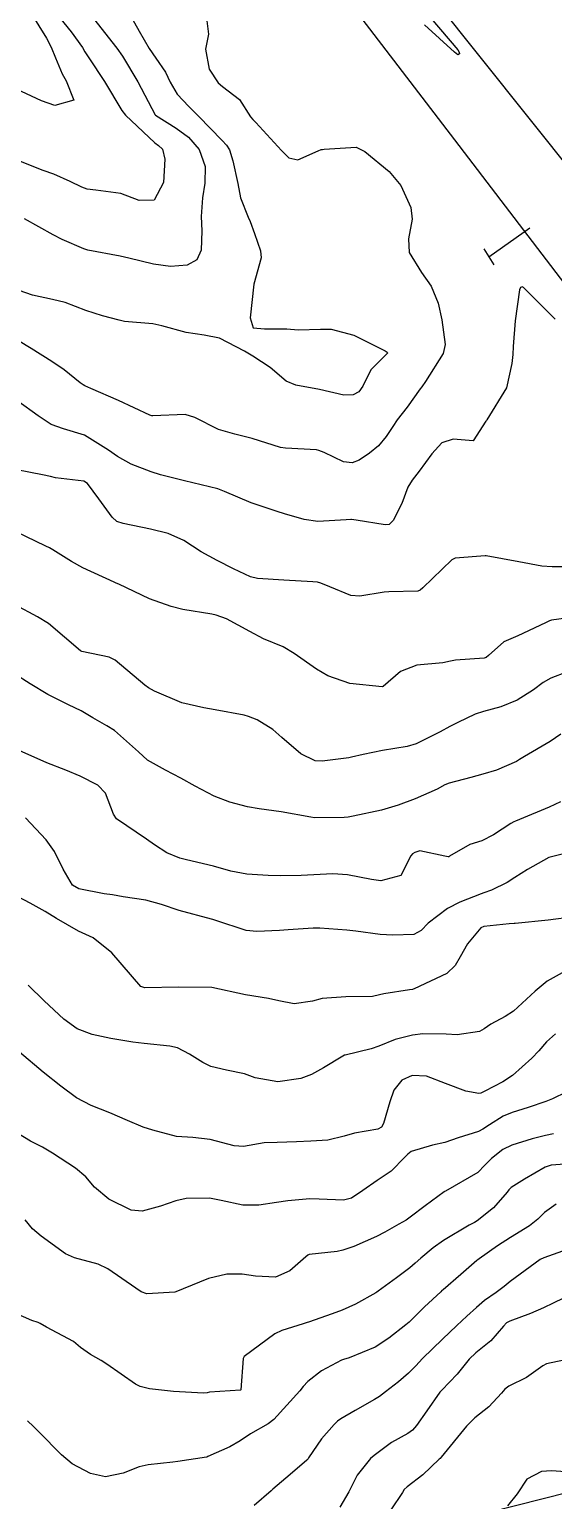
# Model space of a CAD drawing. Header units: metres. Extents: x 298520 to 308411, y 7433745 to 7450750.
# Drawn here: x 300739.5 to 300770.8, y 7448404 to 7448491.8 of the extents above; entities that cross this region are included whole.
import ezdxf

# ---------------------------------------------------------------- set-up
doc = ezdxf.new("R2010")
doc.units = ezdxf.units.M
doc.header["$LTSCALE"] = 10
doc.linetypes.add('CONTINUO', pattern=[0])
for name, color, linetype in [('Curvas de Nivel 1m', 11, 'Continuous'), ('Curvas de Nivel 5m', 15, 'Continuous'), ('Linha Férrea', 251, 'TRACKS'), ('Pórtico', 62, 'Continuous'), ('TEXTO', 45, 'Continuous')]:
    doc.layers.add(name, color=color, linetype=linetype)
doc.linetypes.add('TRACKS', pattern='A,0.15,[130,ltypeshp.shx,S=0.25,R=0,X=0,Y=0],0.15', length=0.3)

msp = doc.modelspace()

# ---------------------------------------------------------------- linework, layer by layer
at = {"layer": 'Curvas de Nivel 1m', "flags": 128}
for points, elevation in [([(300739.602, 7448492.775), (300740.515, 7448491.309), (300740.787, 7448490.763), (300741.047, 7448490.125), (300741.456, 7448489.172), (300741.684, 7448488.75), (300742.154, 7448487.605), (300741.011, 7448487.289), (300740.225, 7448487.558), (300739.023, 7448488.112), (300737.505, 7448488.795), (300737.035, 7448489.005), (300735.867, 7448489.644), (300735.047, 7448490.23), (300734.243, 7448490.838), (300733.061, 7448491.696), (300732.392, 7448492.186)], 704), ([(300745.495, 7448492.706), (300746.041, 7448491.722), (300746.648, 7448490.694), (300747.047, 7448490.114), (300747.62, 7448489.263), (300747.899, 7448488.677), (300748.308, 7448487.963), (300749.009, 7448487.222), (300749.591, 7448486.654), (300750.988, 7448485.184), (300751.256, 7448484.906), (300751.43, 7448484.633), (300751.627, 7448483.976), (300751.923, 7448482.625), (300752.09, 7448481.768), (300752.539, 7448480.616), (300752.667, 7448480.35), (300752.923, 7448479.65), (300753.275, 7448478.606), (300753.325, 7448478.187), (300752.883, 7448476.61), (300752.656, 7448474.613), (300752.854, 7448474.004), (300753.511, 7448473.946), (300754.853, 7448473.945), (300755.536, 7448473.9), (300756.853, 7448473.931), (300757.489, 7448473.925), (300758.848, 7448473.578), (300760.724, 7448472.632), (300760.833, 7448472.558), (300760.856, 7448472.52), (300760.852, 7448472.5), (300760.832, 7448472.476), (300759.856, 7448471.496), (300759.387, 7448470.534), (300759.15, 7448470.196), (300758.808, 7448470.008), (300758.259, 7448470), (300756.81, 7448470.327), (300755.383, 7448470.584), (300754.815, 7448470.823), (300753.861, 7448471.642), (300752.83, 7448472.318), (300752.337, 7448472.625), (300750.844, 7448473.4), (300749.918, 7448473.578), (300748.849, 7448473.737), (300747.398, 7448474.138), (300746.856, 7448474.247), (300745.167, 7448474.398), (300744.859, 7448474.462), (300743.863, 7448474.72), (300742.866, 7448475.046), (300741.637, 7448475.515), (300740.872, 7448475.702), (300739.677, 7448475.97), (300738.878, 7448476.241)], 701), ([(300741.11, 7448492.759), (300741.996, 7448491.68), (300742.665, 7448490.736), (300742.811, 7448490.495), (300743.047, 7448490.128), (300743.982, 7448488.721), (300745.007, 7448486.992), (300745.229, 7448486.708), (300746.987, 7448485.05), (300747.197, 7448484.899), (300747.433, 7448484.683), (300747.573, 7448484.082), (300747.493, 7448482.682), (300746.942, 7448481.641), (300746.034, 7448481.607), (300744.946, 7448482.029), (300743.45, 7448482.223), (300742.949, 7448482.289), (300742.621, 7448482.406), (300741.936, 7448482.745), (300740.959, 7448483.176), (300740.323, 7448483.406), (300738.97, 7448483.94)], 703), ([(300743.313, 7448492.485), (300744.711, 7448490.713), (300745.048, 7448490.235), (300745.973, 7448488.701), (300747.003, 7448486.723), (300747.018, 7448486.704), (300748.249, 7448485.925), (300748.99, 7448485.399), (300749.623, 7448484.654), (300749.977, 7448483.641), (300749.962, 7448482.65), (300749.824, 7448481.771), (300749.749, 7448480.652), (300749.775, 7448479.801), (300749.733, 7448478.652), (300749.488, 7448478.071), (300748.899, 7448477.748), (300747.903, 7448477.669), (300746.9, 7448477.812), (300745.431, 7448478.179), (300744.907, 7448478.299), (300742.987, 7448478.655), (300742.912, 7448478.67), (300742.737, 7448478.733), (300741.456, 7448479.29), (300740.921, 7448479.558), (300739.193, 7448480.514)], 702), ([(300770.864, 7448474.537), (300768.972, 7448476.419), (300768.883, 7448476.465), (300768.787, 7448476.421), (300768.743, 7448476.284), (300768.465, 7448474.426), (300768.365, 7448472.902), (300768.329, 7448472.428), (300768.274, 7448471.875), (300767.964, 7448470.433), (300766.794, 7448468.524), (300766.756, 7448468.487), (300766.733, 7448468.451), (300765.966, 7448467.267), (300764.776, 7448467.37), (300764.099, 7448467.155), (300763.509, 7448466.489), (300762.752, 7448465.454), (300762.33, 7448464.921), (300762.074, 7448464.507), (300761.718, 7448463.52), (300761.187, 7448462.515), (300760.952, 7448462.276), (300760.71, 7448462.255), (300758.987, 7448462.537), (300758.713, 7448462.572), (300758.681, 7448462.573), (300758.393, 7448462.545), (300756.712, 7448462.445), (300755.882, 7448462.578), (300754.718, 7448462.91), (300754.272, 7448463.044), (300752.727, 7448463.571), (300751.125, 7448464.248), (300750.739, 7448464.394), (300749.743, 7448464.65), (300748.745, 7448464.871), (300747.309, 7448465.242), (300746.75, 7448465.417), (300745.572, 7448465.885), (300744.759, 7448466.328), (300744.219, 7448466.715), (300742.776, 7448467.612), (300741.536, 7448467.994), (300740.785, 7448468.242), (300740.026, 7448468.768), (300738.801, 7448469.635)], 699), ([(300771.326, 7448459.755), (300770.686, 7448459.752), (300770.074, 7448459.796), (300768.689, 7448460.053), (300766.74, 7448460.402), (300766.692, 7448460.405), (300764.898, 7448460.26), (300764.69, 7448460.165), (300762.96, 7448458.496), (300762.814, 7448458.355), (300762.67, 7448458.303), (300760.933, 7448458.253), (300760.669, 7448458.23), (300759.211, 7448457.988), (300758.665, 7448458.033), (300757.413, 7448458.559), (300756.889, 7448458.781), (300756.675, 7448458.823), (300756.401, 7448458.848), (300754.677, 7448458.953), (300753.11, 7448459.046), (300752.678, 7448459.157), (300751.675, 7448459.638), (300750.688, 7448460.118), (300749.744, 7448460.649), (300748.699, 7448461.311), (300747.771, 7448461.742), (300746.713, 7448461.999), (300745.09, 7448462.334), (300744.719, 7448462.461), (300744.432, 7448462.713), (300743.644, 7448463.811), (300742.958, 7448464.728), (300742.744, 7448464.857), (300741.059, 7448465.069), (300740.747, 7448465.133), (300740.275, 7448465.237), (300738.751, 7448465.538)], 698), ([(300772.251, 7448456.782), (300770.645, 7448456.562), (300770.519, 7448456.528), (300770.287, 7448456.405), (300768.635, 7448455.629), (300767.791, 7448455.279), (300766.886, 7448454.447), (300766.735, 7448454.335), (300766.621, 7448454.305), (300764.915, 7448454.171), (300764.619, 7448454.116), (300764.166, 7448454.025), (300762.617, 7448453.882), (300761.627, 7448453.496), (300760.604, 7448452.608), (300760.54, 7448452.585), (300758.605, 7448452.791), (300757.3, 7448453.25), (300756.614, 7448453.636), (300755.294, 7448454.583), (300754.627, 7448454.967), (300753.466, 7448455.442), (300752.636, 7448455.88), (300751.246, 7448456.634), (300750.646, 7448456.857), (300750.37, 7448456.92), (300748.651, 7448457.194), (300747.944, 7448457.38), (300746.66, 7448457.842), (300744.826, 7448458.708), (300744.674, 7448458.778), (300744.559, 7448458.826), (300742.682, 7448459.681), (300742.007, 7448460.061), (300740.888, 7448460.757), (300740.695, 7448460.873), (300740.474, 7448460.984), (300738.709, 7448461.831)], 697), ([(300771.531, 7448453.469), (300770.604, 7448453.111), (300770.154, 7448452.853), (300769.565, 7448452.415), (300768.587, 7448451.79), (300767.627, 7448451.395), (300766.58, 7448451.114), (300766.081, 7448450.954), (300765.064, 7448450.465), (300764.733, 7448450.307), (300764.57, 7448450.227), (300763.993, 7448449.904), (300762.56, 7448449.185), (300762.031, 7448449.033), (300760.556, 7448448.79), (300759.407, 7448448.537), (300758.718, 7448448.379), (300758.55, 7448448.347), (300756.966, 7448448.146), (300756.547, 7448448.178), (300755.688, 7448448.579), (300754.563, 7448449.563), (300754.014, 7448450.045), (300753.086, 7448450.612), (300752.576, 7448450.822), (300752.306, 7448450.894), (300750.582, 7448451.221), (300749.901, 7448451.329), (300748.588, 7448451.637), (300746.962, 7448452.32), (300746.601, 7448452.529), (300746.383, 7448452.692), (300744.618, 7448454.175), (300744.258, 7448454.354), (300742.623, 7448454.704), (300742.546, 7448454.741), (300740.639, 7448456.356), (300739.981, 7448456.767), (300738.654, 7448457.487)], 696), ([(300771.18, 7448445.729), (300770.513, 7448445.396), (300768.742, 7448444.663), (300768.504, 7448444.576), (300768.401, 7448444.534), (300768.217, 7448444.433), (300767.19, 7448443.749), (300766.492, 7448443.403), (300765.763, 7448443.184), (300764.554, 7448442.469), (300764.508, 7448442.445), (300764.482, 7448442.438), (300764.273, 7448442.473), (300762.785, 7448442.795), (300762.485, 7448442.694), (300762.359, 7448442.626), (300762.252, 7448442.502), (300761.645, 7448441.329), (300760.46, 7448441.011), (300759.908, 7448441.082), (300758.465, 7448441.367), (300757.595, 7448441.429), (300756.465, 7448441.357), (300755.718, 7448441.323), (300754.464, 7448441.312), (300753.739, 7448441.325), (300752.465, 7448441.401), (300751.512, 7448441.584), (300750.471, 7448441.877), (300748.87, 7448442.263), (300748.478, 7448442.357), (300747.697, 7448442.672), (300746.954, 7448443.15), (300746.491, 7448443.497), (300744.691, 7448444.708), (300744.506, 7448444.976), (300744.038, 7448446.237), (300743.575, 7448446.724), (300742.531, 7448447.253), (300741.668, 7448447.617), (300740.542, 7448448.057), (300738.878, 7448448.777)], 694), ([(300772.076, 7448442.795), (300770.483, 7448442.4), (300769.217, 7448441.674), (300768.464, 7448441.2), (300767.992, 7448440.903), (300767.062, 7448440.444), (300766.615, 7448440.285), (300766.451, 7448440.232), (300765.177, 7448439.731), (300764.442, 7448439.364), (300763.285, 7448438.487), (300762.87, 7448438.05), (300762.422, 7448437.804), (300761.174, 7448437.76), (300760.422, 7448437.812), (300758.969, 7448437.997), (300758.426, 7448438.059), (300756.815, 7448438.178), (300756.427, 7448438.181), (300754.938, 7448438.072), (300754.425, 7448438.037), (300753.061, 7448437.973), (300752.424, 7448438.046), (300750.621, 7448438.638), (300750.434, 7448438.701), (300750.353, 7448438.721), (300748.439, 7448439.231), (300747.369, 7448439.603), (300746.444, 7448439.843), (300745.093, 7448440.057), (300744.447, 7448440.163), (300743.965, 7448440.234), (300742.451, 7448440.535), (300742.071, 7448440.744), (300741.515, 7448441.702), (300740.993, 7448442.755), (300740.49, 7448443.458), (300739.266, 7448444.772)], 693), ([(300771.967, 7448438.855), (300770.435, 7448438.657), (300768.471, 7448438.467), (300768.433, 7448438.456), (300768.41, 7448438.453), (300768.115, 7448438.433), (300766.599, 7448438.28), (300766.429, 7448438.193), (300765.635, 7448437.238), (300765.19, 7448436.462), (300764.905, 7448435.958), (300764.393, 7448435.468), (300762.452, 7448434.568), (300762.383, 7448434.539), (300762.355, 7448434.528), (300762.181, 7448434.502), (300760.632, 7448434.266), (300760.38, 7448434.201), (300759.957, 7448434.105), (300758.378, 7448434.084), (300756.957, 7448433.984), (300756.376, 7448433.83), (300755.296, 7448433.658), (300754.376, 7448433.85), (300753.765, 7448433.987), (300752.379, 7448434.192), (300750.383, 7448434.64), (300748.383, 7448434.66), (300746.382, 7448434.628), (300746.137, 7448434.692), (300744.413, 7448436.71), (300743.303, 7448437.608), (300742.426, 7448438.004), (300741.117, 7448438.753), (300740.437, 7448439.17), (300739.538, 7448439.673), (300738.448, 7448440.26)], 692), ([(300771.275, 7448435.51), (300770.389, 7448435.008), (300769.675, 7448434.411), (300768.371, 7448433.235), (300767.886, 7448432.916), (300767.02, 7448432.443), (300766.631, 7448432.175), (300766.356, 7448432.012), (300765.009, 7448431.808), (300764.354, 7448431.864), (300762.973, 7448431.871), (300762.352, 7448431.795), (300761.322, 7448431.536), (300760.342, 7448431.145), (300759.882, 7448430.985), (300758.334, 7448430.607), (300758.292, 7448430.592), (300758.2, 7448430.551), (300757.046, 7448429.842), (300756.322, 7448429.453), (300755.686, 7448429.21), (300754.317, 7448429.015), (300752.959, 7448429.25), (300752.322, 7448429.481), (300751.25, 7448429.704), (300750.326, 7448429.929), (300749.837, 7448430.156), (300749.056, 7448430.659), (300748.338, 7448431.03), (300747.872, 7448431.143), (300746.342, 7448431.299), (300745.662, 7448431.378), (300744.346, 7448431.603), (300743.233, 7448431.844), (300742.354, 7448432.174), (300741.554, 7448432.748), (300740.374, 7448433.84), (300739.429, 7448434.77)], 691), ([(300771.52, 7448428.388), (300770.707, 7448427.995), (300770.305, 7448427.839), (300769.247, 7448427.468), (300768.294, 7448427.178), (300767.768, 7448426.958), (300766.948, 7448426.443), (300766.551, 7448426.177), (300766.279, 7448426.047), (300765.077, 7448425.666), (300764.277, 7448425.39), (300763.537, 7448425.224), (300762.268, 7448424.858), (300762.07, 7448424.697), (300761.9, 7448424.504), (300761.082, 7448423.685), (300760.249, 7448423.112), (300759.379, 7448422.533), (300758.71, 7448422.068), (300758.234, 7448421.938), (300756.791, 7448422.008), (300756.235, 7448422.019), (300754.909, 7448421.907), (300754.231, 7448421.803), (300753.19, 7448421.644), (300752.228, 7448421.644), (300750.941, 7448421.924), (300750.234, 7448422.068), (300748.84, 7448422.055), (300748.232, 7448421.916), (300747.318, 7448421.588), (300746.222, 7448421.288), (300745.563, 7448421.356), (300744.232, 7448422), (300743.385, 7448422.723), (300742.853, 7448423.335), (300742.254, 7448423.861), (300740.883, 7448424.754), (300740.268, 7448425.11), (300739.567, 7448425.474), (300738.285, 7448426.252)], 689), ([(300770.769, 7448425.904), (300770.277, 7448425.805), (300769.48, 7448425.617), (300768.271, 7448425.235), (300767.743, 7448424.961), (300767.063, 7448424.442), (300766.674, 7448424.031), (300766.254, 7448423.597), (300764.311, 7448422.479), (300764.262, 7448422.46), (300764.242, 7448422.448), (300763.107, 7448421.614), (300762.219, 7448420.931), (300761.963, 7448420.756), (300761.53, 7448420.507), (300760.692, 7448420.031), (300760.205, 7448419.772), (300758.844, 7448419.185), (300758.197, 7448418.955), (300757.862, 7448418.888), (300756.194, 7448418.694), (300756.101, 7448418.664), (300755.983, 7448418.572), (300755.033, 7448417.733), (300754.181, 7448417.356), (300752.978, 7448417.405), (300752.182, 7448417.534), (300751.272, 7448417.539), (300750.179, 7448417.262), (300748.669, 7448416.663), (300748.328, 7448416.51), (300748.17, 7448416.456), (300746.497, 7448416.357), (300746.17, 7448416.483), (300745.84, 7448416.693), (300744.184, 7448417.857), (300743.597, 7448418.129), (300742.191, 7448418.498), (300741.642, 7448418.746), (300740.203, 7448419.799), (300739.671, 7448420.232), (300739.237, 7448420.77)], 688), ([(300772.261, 7448424.159), (300770.617, 7448424.039), (300770.258, 7448423.925), (300769.026, 7448423.194), (300768.246, 7448422.704), (300768.104, 7448422.572), (300768.003, 7448422.432), (300767.189, 7448421.48), (300766.217, 7448420.715), (300766.045, 7448420.623), (300765.74, 7448420.457), (300764.204, 7448419.539), (300763.583, 7448419.102), (300762.846, 7448418.493), (300762.503, 7448418.184), (300762.187, 7448417.903), (300761.388, 7448417.301), (300760.307, 7448416.519), (300760.231, 7448416.461), (300760.171, 7448416.42), (300758.954, 7448415.745), (300758.155, 7448415.383), (300757.549, 7448415.159), (300756.144, 7448414.667), (300756.073, 7448414.642), (300755.829, 7448414.573), (300754.548, 7448414.177), (300754.137, 7448413.964), (300752.311, 7448412.617), (300752.244, 7448412.495), (300752.112, 7448410.62), (300752.093, 7448410.606), (300750.247, 7448410.483), (300750.091, 7448410.455), (300749.875, 7448410.427), (300748.091, 7448410.519), (300746.667, 7448410.684), (300746.104, 7448410.816), (300745.83, 7448410.969), (300744.117, 7448412.159), (300743.779, 7448412.374), (300743.145, 7448412.725), (300742.548, 7448413.154), (300742.131, 7448413.502), (300740.521, 7448414.374), (300740.141, 7448414.593), (300740.028, 7448414.648), (300739.648, 7448414.767), (300738.152, 7448415.417)], 687), ([(300770.928, 7448421.698), (300770.225, 7448421.214), (300769.819, 7448420.806), (300769.338, 7448420.413), (300768.206, 7448419.714), (300767.425, 7448419.214), (300766.328, 7448418.449), (300766.254, 7448418.388), (300766.192, 7448418.337), (300765.225, 7448417.506), (300764.174, 7448416.604), (300764.109, 7448416.546), (300764.042, 7448416.481), (300763.073, 7448415.577), (300762.145, 7448414.669), (300762.054, 7448414.591), (300761.948, 7448414.502), (300760.943, 7448413.704), (300760.129, 7448413.178), (300758.569, 7448412.543), (300758.236, 7448412.434), (300758.121, 7448412.39), (300756.913, 7448411.759), (300756.101, 7448411.125), (300755.837, 7448410.832), (300755.628, 7448410.575), (300754.076, 7448408.863), (300753.734, 7448408.603), (300752.688, 7448407.993), (300752.063, 7448407.585), (300751.452, 7448407.233), (300750.143, 7448406.639), (300750.081, 7448406.611), (300750.052, 7448406.605), (300748.359, 7448406.354), (300748.048, 7448406.316), (300746.572, 7448406.157), (300746.043, 7448406.027), (300745.091, 7448405.645), (300744.034, 7448405.436), (300743.136, 7448405.624), (300742.045, 7448406.208), (300741.406, 7448406.746), (300740.067, 7448408.125), (300739.747, 7448408.442), (300739.389, 7448408.77)], 686), ([(300771.94, 7448416.382), (300770.75, 7448415.808), (300770.16, 7448415.527), (300769.386, 7448415.18), (300768.147, 7448414.725), (300767.956, 7448414.621), (300767.778, 7448414.434), (300767.017, 7448413.558), (300766.127, 7448412.84), (300765.731, 7448412.456), (300765.023, 7448411.553), (300764.095, 7448410.6), (300764.034, 7448410.541), (300763.985, 7448410.481), (300763.197, 7448409.374), (300762.592, 7448408.495), (300762.353, 7448408.214), (300762.068, 7448408.026), (300761.099, 7448407.473), (300760.055, 7448406.703), (300759.848, 7448406.523), (300759.05, 7448405.523), (300758.561, 7448404.542), (300758.014, 7448403.617)], 684), ([(300771.382, 7448412.387), (300770.34, 7448412.177), (300770.118, 7448412.062), (300769.149, 7448411.372), (300768.099, 7448410.84), (300767.863, 7448410.666), (300767.663, 7448410.434), (300766.907, 7448409.619), (300766.078, 7448408.948), (300765.577, 7448408.457), (300764.054, 7448406.598), (300763.997, 7448406.537), (300763.936, 7448406.481), (300762.969, 7448405.56), (300762.028, 7448404.827), (300761.859, 7448404.668), (300761.754, 7448404.503), (300761.055, 7448403.467)], 683), ([(300772.043, 7448405.698), (300770.638, 7448405.8), (300770.043, 7448405.758), (300769.162, 7448405.287), (300768.6, 7448404.421), (300768.016, 7448403.7)], 682)]:
    msp.add_lwpolyline(points, dxfattribs=dict(at, elevation=elevation))
at = {"layer": 'Curvas de Nivel 5m', "flags": 128}
for points, elevation in [([(300750.033, 7448492.65), (300750.18, 7448491.531), (300750.001, 7448490.651), (300750.225, 7448489.458), (300750.75, 7448488.643), (300751.021, 7448488.409), (300752.03, 7448487.642), (300752.695, 7448486.615), (300752.83, 7448486.441), (300752.999, 7448486.266), (300754.542, 7448484.594), (300754.977, 7448484.167), (300755.518, 7448484.041), (300756.732, 7448484.573), (300756.893, 7448484.662), (300756.984, 7448484.666), (300757.09, 7448484.674), (300758.986, 7448484.802), (300759.512, 7448484.535), (300760.965, 7448483.336), (300761.654, 7448482.513), (300762.256, 7448481.19), (300762.34, 7448480.506), (300762.105, 7448479.324), (300762.146, 7448478.508), (300762.895, 7448477.316), (300763.466, 7448476.491), (300763.875, 7448475.487), (300764.091, 7448474.482), (300764.292, 7448473.027), (300764.177, 7448472.48), (300763.132, 7448470.811), (300762.902, 7448470.499), (300762.812, 7448470.379), (300762.025, 7448469.284), (300761.438, 7448468.514), (300761.17, 7448468.133), (300760.778, 7448467.521), (300760.323, 7448466.971), (300759.779, 7448466.53), (300759.173, 7448466.122), (300758.757, 7448465.95), (300758.234, 7448466.024), (300757.084, 7448466.565), (300756.765, 7448466.693), (300756.615, 7448466.722), (300754.766, 7448466.828), (300754.482, 7448466.879), (300752.775, 7448467.398), (300751.752, 7448467.657), (300750.783, 7448467.952), (300749.37, 7448468.654), (300748.795, 7448468.837), (300746.857, 7448468.753), (300746.794, 7448468.761), (300746.683, 7448468.802), (300744.803, 7448469.68), (300743.152, 7448470.384), (300742.811, 7448470.551), (300742.694, 7448470.614), (300742.526, 7448470.734), (300741.577, 7448471.505), (300740.825, 7448472), (300739.599, 7448472.772), (300738.84, 7448473.231)], 700), ([(300763.453, 7448492.486), (300765.054, 7448490.603), (300765.139, 7448490.469), (300765.163, 7448490.357), (300765.051, 7448490.316), (300764.847, 7448490.472), (300763.069, 7448492.092)], 700), ([(300771.19, 7448449.77), (300770.562, 7448449.316), (300769.031, 7448448.423), (300768.735, 7448448.242), (300768.548, 7448448.127), (300767.363, 7448447.619), (300766.537, 7448447.365), (300765.822, 7448447.168), (300764.528, 7448446.841), (300764.27, 7448446.73), (300763.819, 7448446.481), (300762.517, 7448445.897), (300761.498, 7448445.526), (300760.51, 7448445.214), (300758.82, 7448444.859), (300758.505, 7448444.808), (300758.27, 7448444.787), (300756.505, 7448444.774), (300756.279, 7448444.798), (300754.508, 7448445.134), (300753.212, 7448445.312), (300752.511, 7448445.43), (300751.45, 7448445.694), (300750.517, 7448446.052), (300749.375, 7448446.651), (300748.53, 7448447.132), (300747.609, 7448447.602), (300746.546, 7448448.205), (300746.001, 7448448.696), (300744.566, 7448449.977), (300744.111, 7448450.259), (300743.276, 7448450.729), (300742.579, 7448451.147), (300741.827, 7448451.505), (300740.593, 7448452.132), (300739.548, 7448452.771), (300738.609, 7448453.367)], 695), ([(300770.882, 7448431.868), (300770.348, 7448431.402), (300769.879, 7448430.868), (300769.475, 7448430.413), (300768.323, 7448429.396), (300767.737, 7448429.018), (300766.664, 7448428.446), (300766.428, 7448428.332), (300766.311, 7448428.309), (300765.523, 7448428.458), (300764.317, 7448428.907), (300763.179, 7448429.345), (300762.322, 7448429.385), (300761.71, 7448429.115), (300761.242, 7448428.511), (300760.996, 7448427.823), (300760.62, 7448426.517), (300760.494, 7448426.313), (300760.288, 7448426.19), (300758.884, 7448425.941), (300758.281, 7448425.766), (300757.301, 7448425.536), (300756.276, 7448425.472), (300755.433, 7448425.421), (300754.275, 7448425.382), (300753.502, 7448425.374), (300752.271, 7448425.146), (300751.713, 7448425.184), (300750.277, 7448425.577), (300749.249, 7448425.685), (300748.279, 7448425.75), (300746.854, 7448426.115), (300746.287, 7448426.309), (300745.349, 7448426.699), (300744.297, 7448427.159), (300743.172, 7448427.597), (300742.306, 7448428.056), (300741.371, 7448428.749), (300740.321, 7448429.58), (300738.907, 7448430.774)], 690), ([(300771.578, 7448419.007), (300770.194, 7448418.514), (300769.971, 7448418.403), (300768.179, 7448417.085), (300767.817, 7448416.793), (300767.333, 7448416.438), (300766.651, 7448415.96), (300766.159, 7448415.547), (300765.591, 7448415.019), (300764.989, 7448414.467), (300764.135, 7448413.655), (300763.538, 7448413.077), (300762.951, 7448412.492), (300762.546, 7448412.066), (300762.11, 7448411.612), (300761.513, 7448411.094), (300760.734, 7448410.514), (300760.372, 7448410.235), (300760.088, 7448410.043), (300758.933, 7448409.389), (300758.076, 7448408.896), (300757.88, 7448408.747), (300757.681, 7448408.554), (300756.924, 7448407.702), (300756.154, 7448406.569), (300756.117, 7448406.504), (300756.051, 7448406.432), (300755.045, 7448405.578), (300754.024, 7448404.698), (300753.972, 7448404.652), (300753.922, 7448404.601), (300752.898, 7448403.727)], 685)]:
    msp.add_lwpolyline(points, dxfattribs=dict(at, elevation=elevation))
at = {"layer": 'Linha Férrea', "flags": 128}
for points in [[(298729.261, 7450749.95), (298734.809, 7450730.65), (298742.343, 7450703.451), (298750.119, 7450676.237), (298757.889, 7450649.199), (298765.189, 7450623.712), (298769.985, 7450606.424), (298776.494, 7450583.287), (298783.055, 7450560.248), (298788.164, 7450542.214), (298793.821, 7450521.584), (298798.125, 7450506.606), (298804.386, 7450484.418), (298809.295, 7450466.837), (298814.551, 7450448.858), (298819.559, 7450431.225), (298826.267, 7450408.649), (298831.926, 7450389.314), (298837.135, 7450370.779), (298842.092, 7450352.398), (298847.802, 7450331.823), (298852.149, 7450316.412), (298858.34, 7450294.769), (298862.969, 7450278.965), (298867.952, 7450260.088), (298870.924, 7450249.95), (298873.722, 7450238.982), (298878.355, 7450222.697), (298882.025, 7450210.358), (298885.603, 7450197.651), (298890.189, 7450181.049), (298894.637, 7450166.006), (298898.995, 7450149.812), (298904.361, 7450131.79), (298908.122, 7450117.709), (298911.93, 7450103.946), (298916.104, 7450089.039), (298920.554, 7450073.399), (298923.212, 7450064.319), (298926.468, 7450052.577), (298930.321, 7450038.956), (298934.723, 7450023.223), (298938.252, 7450011.622), (298941.509, 7449999.193), (298944.399, 7449989.651), (298947.701, 7449977.682), (298952.335, 7449961.49), (298956.967, 7449946.581), (298961.92, 7449929.017), (298965.909, 7449915.258), (298970.082, 7449900.905), (298973.936, 7449887.787), (298977.788, 7449874.853), (298981.549, 7449862.469), (298986.366, 7449847.197), (298989.852, 7449836.37), (298994.575, 7449822.337), (298999.437, 7449807.292), (299004.068, 7449794.269), (299008.7, 7449781.657), (299013.057, 7449770.328), (299018.285, 7449757.718), (299022.322, 7449748.037), (299026.817, 7449737.63), (299031.861, 7449726.852), (299036.814, 7449716.896), (299043.096, 7449705.205), (299047.821, 7449696.534), (299054.335, 7449685.572), (299060.664, 7449675.852), (299069.469, 7449663.104), (299077.541, 7449652.872), (299085.429, 7449643.336), (299089.832, 7449637.784), (299098.728, 7449628.561), (299107.993, 7449618.793), (299117.442, 7449610.031), (299127.077, 7449601.223), (299138.453, 7449591.782), (299150.409, 7449582.651), (299162.779, 7449573.982), (299174.004, 7449567.002), (299185.962, 7449560.295), (299199.698, 7449553.222), (299213.253, 7449547.024), (299227.033, 7449541.5), (299241.999, 7449536.525), (299258.424, 7449531.831), (299277.224, 7449527.814), (299295.935, 7449525.032), (299311.589, 7449523.57), (299326.876, 7449522.883), (299340.975, 7449522.747), (299353.572, 7449523.111), (299369.274, 7449524.069), (299382.826, 7449525.211), (299396.609, 7449526.717), (299414.178, 7449529.501), (299430.969, 7449532.603), (299440.142, 7449534.839), (299451.094, 7449537.487), (299469.666, 7449542.917), (299486.963, 7449547.755), (299510.376, 7449554.83), (299531.414, 7449561.037), (299544.903, 7449564.894), (299559.186, 7449569.068), (299590.197, 7449576.665), (299616.417, 7449582.259), (299645.03, 7449585.805), (299675.251, 7449587.635), (299705.522, 7449586.259), (299732.882, 7449582.825), (299762.581, 7449576.088), (299791.888, 7449566.944), (299816.217, 7449556.896), (299840.774, 7449544.781), (299859.676, 7449534.387), (299878.529, 7449521.308), (299897.376, 7449507.135), (299919.538, 7449486.991), (299927.658, 7449478.626), (299947.133, 7449456.962), (299961.499, 7449437.961), (299971.137, 7449424.784), (299981.869, 7449408.322), (299997.595, 7449383.682), (300016.228, 7449354.96), (300035.864, 7449324.687), (300055.136, 7449295.587), (300073.232, 7449268.397), (300085.868, 7449249.95), (300089.501, 7449244.778), (300101.211, 7449227.647), (300111.197, 7449214.14), (300124.752, 7449194.736), (300135.909, 7449179.759), (300148.296, 7449162.129), (300160.805, 7449144.566), (300173.129, 7449128.481), (300185.523, 7449112.088), (300198.402, 7449095.758), (300207.462, 7449083.98), (300220.094, 7449068.515), (300233.468, 7449051.744), (300246.778, 7449035.349), (300263.478, 7449015.076), (300277.526, 7448998.444), (300292.814, 7448981.501), (300306.688, 7448964.856), (300324.623, 7448944.393), (300340.398, 7448926.517), (300357.9, 7448907.843), (300372.755, 7448891.817), (300392.041, 7448871.054), (300410.717, 7448852.066), (300427.475, 7448834.137), (300439.245, 7448822.858), (300454.898, 7448806.525), (300473.448, 7448788.164), (300493.111, 7448768.808), (300511.705, 7448749.95), (300518.198, 7448743.612), (300525.672, 7448735.984), (300530.889, 7448730.361), (300538.141, 7448723.284), (300543.771, 7448717.624), (300548.924, 7448711.903), (300554.778, 7448706.093), (300562.444, 7448698.573), (300570.483, 7448690.198), (300580.06, 7448680.508), (300590.013, 7448670.628), (300599.102, 7448661.391), (300608.565, 7448651.702), (300616.68, 7448643.32), (300625.581, 7448633.859), (300633.62, 7448625.859), (300641.21, 7448617.858), (300649.582, 7448609.897), (300659.386, 7448599.72), (300667.387, 7448591.231), (300676.098, 7448582.784), (300683.871, 7448574.669), (300691.725, 7448567.153), (300703.33, 7448554.876), (300711.744, 7448546.351), (300718.093, 7448539.767), (300726.506, 7448530.983), (300733.153, 7448523.695), (300741.152, 7448514.418), (300747.426, 7448507.242), (300750.054, 7448504.018), (300758.169, 7448493.99), (300764.854, 7448485.238), (300772.251, 7448475.55), (300781.114, 7448462.855), (300788.178, 7448452.147), (300795.99, 7448439.115), (300802.712, 7448427.661), (300809.137, 7448414.665), (300814.959, 7448402.42), (300819.763, 7448391.601), (300824.722, 7448378.533), (300829.079, 7448366.59), (300833.249, 7448353.858), (300836.592, 7448342.438), (300839.822, 7448330.572), (300842.678, 7448317.912), (300845.758, 7448304.202), (300848.387, 7448291.169), (300849.927, 7448279.903), (300851.843, 7448266.756), (300852.632, 7448254.174), (300852.974, 7448249.95), (300853.718, 7448237.64), (300853.896, 7448226.066), (300854.164, 7448215.145), (300853.836, 7448203.832), (300853.598, 7448192.905), (300852.795, 7448182.25), (300851.991, 7448170.79), (300850.801, 7448159.302), (300849.223, 7448146.768), (300848.151, 7448135.486), (300846.96, 7448124.114), (300845.442, 7448113.546), (300844.222, 7448102.204), (300842.288, 7448090.385), (300840.978, 7448078.33), (300839.608, 7448068.386), (300838.209, 7448056.39), (300836.541, 7448045.166), (300835.023, 7448032.665), (300833.535, 7448020.341), (300832.284, 7448009.205), (300831.094, 7447998.637), (300829.874, 7447985.926), (300828.432, 7447973.713), (300826.546, 7447955.639), (300825.162, 7447943.391), (300824.986, 7447942.247), (300823.836, 7447930.96), (300822.657, 7447919.829), (300821.593, 7447909.075), (300820.243, 7447895.408), (300819.533, 7447885.934), (300818.679, 7447872.07), (300818.298, 7447858.799), (300817.927, 7447851.916), (300817.786, 7447841.862), (300817.933, 7447833.489), (300818.516, 7447815.843), (300820.361, 7447795.876), (300822.449, 7447776.733), (300825.922, 7447758.996), (300827.722, 7447750.217), (300828.687, 7447743.229), (300830.467, 7447731.539), (300833.751, 7447711.152), (300838.977, 7447681.969), (300842.161, 7447664.851), (300846.249, 7447643.566), (300856.898, 7447587.933), (300861.3, 7447564.706), (300863.731, 7447552.015), (300867.081, 7447534.8), (300870.251, 7447518.153), (300879.139, 7447471.406), (300882.717, 7447452.426), (300886.196, 7447433.436), (300890.621, 7447408.952), (300893.065, 7447393.996), (300894.895, 7447382.534), (300896.018, 7447374.923), (300897.056, 7447367.88), (300898.671, 7447355.202), (300899.884, 7447344.173), (300901.155, 7447328.57), (300902.425, 7447306.17), (300902.632, 7447290.927), (300902.643, 7447274.906), (300901.209, 7447249.806), (300899.894, 7447235.454), (300897.424, 7447214.973), (300896.24, 7447207.108, -0.017609), (300893.245, 7447191.067), (300890.79, 7447180.008), (300886.347, 7447162.337), (300883.122, 7447151.267), (300877.521, 7447133.871), (300873.858, 7447123.752), (300865.532, 7447103.056), (300859.822, 7447090.388), (300850.503, 7447071.406), (300846.315, 7447063.106), (300836.805, 7447045.834), (300827.664, 7447031.197), (300815.395, 7447013.014), (300803.069, 7446996.228), (300792.968, 7446983.245), (300781.446, 7446969.292), (300759.63, 7446945.435), (300748.36, 7446933.669), (300737.301, 7446922.447), (300720.178, 7446905.644), (300707.821, 7446893.561), (300697.057, 7446883.028), (300686.376, 7446872.224), (300676.506, 7446862.329), (300660.145, 7446845.845), (300651.989, 7446837.638), (300637.917, 7446823.835), (300624.102, 7446810.419), (300614.955, 7446801.573), (300610.107, 7446796.538), (300599.124, 7446785.64, 0.017844), (300588.776, 7446774.611), (300582.973, 7446768.596), (300572.807, 7446757.15), (300570.635, 7446754.423, -0.018804), (300566.868, 7446749.902, -0.021463), (300565.197, 7446747.771, 0.014089), (300560.744, 7446742.236), (300556.818, 7446737.065), (300549.018, 7446726.402), (300544.903, 7446720.152), (300542.989, 7446717.435), (300540.702, 7446714.014), (300534.516, 7446704.131), (300528.813, 7446694.775), (300525.37, 7446688.688), (300519.775, 7446678.443, 0.017217), (300513.559, 7446666.068), (300510.115, 7446659.471), (300505.35, 7446648.44), (300501.39, 7446638.953, 0.017957), (300498.447, 7446631.125), (300492.383, 7446614.647), (300488.086, 7446600.958), (300484.889, 7446590.082), (300482.448, 7446580.533), (300479.028, 7446566.174), (300474.999, 7446546.195), (300472.245, 7446530.076), (300469.723, 7446510.133), (300467.649, 7446494.09), (300465.343, 7446472.628), (300462.509, 7446448.283), (300460.589, 7446427.75), (300458.173, 7446403.459), (300455.716, 7446377.743), (300453.679, 7446357.578), (300451.179, 7446331.957), (300448.408, 7446302.907), (300446.096, 7446278.461), (300443.948, 7446255.986), (300443.327, 7446249.95), (300441.921, 7446236.026), (300439.714, 7446214.959), (300437.145, 7446189.663), (300434.772, 7446164.489), (300432.986, 7446145.942), (300427.675, 7446092.019), (300425.457, 7446069.071), (300422.052, 7446034.05), (300420.454, 7446017.74), (300416.946, 7445981.751), (300414.159, 7445952.95), (300410.686, 7445916.311), (300408.437, 7445891.812), (300405.718, 7445868.171), (300403.766, 7445842.739), (300401.654, 7445818.651), (300400.337, 7445806.143), (300399.876, 7445801.282), (300399.266, 7445794.558)], [(298905.363, 7450145.031), (298910.207, 7450124.873), (298915.002, 7450108.012), (298921.739, 7450085.266), (298926.98, 7450064.83), (298931.003, 7450051.742), (298934.224, 7450039.953), (298937.65, 7450027.983), (298940.458, 7450017.786), (298943.206, 7450008.624), (298945.866, 7449998.811), (298948.85, 7449988.084), (298952.218, 7449977.183), (298954.849, 7449967.637), (298957.892, 7449956.733), (298961.763, 7449943.848), (298964.896, 7449932.558), (298968.973, 7449920.293), (298972.372, 7449908.382), (298975.8, 7449896.208), (298979.287, 7449884.682), (298982.035, 7449875.079), (298985.463, 7449863.464), (298988.891, 7449853.475), (298994.252, 7449836.792), (298999.642, 7449820.007), (299004.122, 7449806.223), (299009.577, 7449791.55), (299017.072, 7449771.922), (299023.852, 7449755.78), (299031.351, 7449735.099), (299042.615, 7449714.768), (299049.157, 7449702.257), (299057.947, 7449687.795), (299067.128, 7449674.025), (299074.388, 7449663.764), (299083.266, 7449652.271), (299093.226, 7449640.21), (299104.865, 7449628.3), (299116.059, 7449616.929), (299127.188, 7449606.965), (299134.846, 7449600.398), (299146.061, 7449590.999), (299159.8, 7449581.134), (299172.881, 7449572.672), (299188.754, 7449563.553), (299203.487, 7449555.781), (299219.692, 7449548.782), (299229.285, 7449544.979), (299249.695, 7449538.196), (299264.418, 7449534.22), (299286.841, 7449530.183), (299305.276, 7449527.832), (299319.472, 7449527.113), (299340.209, 7449526.73), (299362.575, 7449527.496), (299380.335, 7449528.889), (299402.027, 7449531.43), (299418.393, 7449534.55), (299439.271, 7449538.773), (299455.546, 7449542.61), (299468.219, 7449546.447), (299486.071, 7449551.679), (299502.678, 7449556.429), (299521.873, 7449562.476), (299544.903, 7449569.511), (299558.765, 7449572.874), (299572.65, 7449576.475), (299589.389, 7449580.647), (299603.615, 7449583.903), (299623.713, 7449587.445), (299640.449, 7449589.67), (299657.813, 7449590.983), (299675.925, 7449591.554), (299694.255, 7449591.042), (299708.541, 7449590.126), (299722.182, 7449588.244), (299738.919, 7449585.56), (299759.653, 7449580.821), (299775.25, 7449576.474), (299786.436, 7449572.94), (299797.015, 7449569.282), (299807.003, 7449565.52), (299816.424, 7449561.561), (299823.596, 7449557.979), (299834.148, 7449553.022), (299842.943, 7449548.641), (299850.946, 7449544.045), (299857.58, 7449540.07), (299867.592, 7449534.039), (299879.685, 7449526.144), (299888.765, 7449519.647), (299901.686, 7449509.708), (299911.305, 7449500.703), (299920.635, 7449492.515), (299928.708, 7449484.626), (299935.814, 7449476.733), (299943.925, 7449467.258), (299951.104, 7449459.003), (299957.671, 7449450.784), (299963.484, 7449442.67), (299970.77, 7449432.303), (299976.475, 7449423.904), (299982.432, 7449414.862), (299988.891, 7449404.85), (299995.852, 7449394.443), (300002.312, 7449383.928), (300010.887, 7449370.223), (300018.781, 7449358.239), (300026.569, 7449345.892), (300033.388, 7449335.88), (300041.176, 7449324.037), (300049.358, 7449311.838), (300057.288, 7449299.745), (300065.47, 7449287.364), (300073.508, 7449275.701), (300081.011, 7449264.541), (300090.196, 7449251.298), (300091.164, 7449249.95), (300100.525, 7449236.167), (300109.403, 7449223.951), (300117.162, 7449213.187), (300127.336, 7449198.457), (300139.6, 7449181.446), (300149.952, 7449166.72), (300159.813, 7449153.466), (300168.75, 7449141.382), (300179.779, 7449126.346), (300190.932, 7449112.414), (300203.876, 7449095.222), (300217.308, 7449078.587), (300230.374, 7449062.005), (300242.887, 7449046.162), (300256.877, 7449029.774), (300272.777, 7449010.921), (300288.309, 7448992.868), (300306.303, 7448971.97), (300322.512, 7448953.54), (300337.055, 7448937.024), (300349.196, 7448923.521), (300363.433, 7448907.803), (300372.178, 7448898.27), (300387.649, 7448881.624), (300402.322, 7448866.086), (300417.298, 7448851.105), (300428.763, 7448838.962), (300440.716, 7448827.379), (300454.398, 7448813.148), (300467.461, 7448800.639), (300481.638, 7448785.533), (300502.227, 7448765.254), (300514.06, 7448753.852), (300517.826, 7448749.95), (300528.275, 7448738.976), (300540.783, 7448726.333), (300551.364, 7448715.261), (300568.358, 7448698.083), (300580.431, 7448686.447), (300591.073, 7448675.242), (300605.822, 7448659.996), (300619.827, 7448645.871), (300631.531, 7448633.85), (300641.93, 7448623.388), (300651.196, 7448614.132), (300663.21, 7448601.736), (300675.654, 7448588.967), (300686.366, 7448579.136), (300697.132, 7448567.001), (300714.307, 7448549.82), (300728.065, 7448535.254), (300742.189, 7448519.954), (300754.02, 7448506), (300763.608, 7448493.67), (300772.134, 7448482.969), (300781.594, 7448469.905), (300789.873, 7448457.453), (300798.087, 7448444.138), (300806.367, 7448430.378), (300809.353, 7448423.731), (300815.826, 7448410.715), (300822.176, 7448396.83), (300827.777, 7448382.459), (300832.26, 7448369.325), (300838.297, 7448352.647), (300842.655, 7448335.903), (300846.951, 7448318.72), (300850.061, 7448305.153), (300853.485, 7448286.05), (300855.912, 7448269.922), (300857.341, 7448249.95), (300858.33, 7448231.606), (300857.942, 7448206.205), (300856.925, 7448178.368), (300854.333, 7448156.855), (300851.333, 7448129.708), (300849.095, 7448108.502), (300845.739, 7448085.317), (300843.044, 7448064.17), (300840.396, 7448043.097), (300838.567, 7448030.951), (300837.041, 7448016.016), (300835.11, 7447994.958), (300832.975, 7447975.28), (300830.738, 7447953.623), (300829.108, 7447937.188), (300828.366, 7447933.435), (300827.045, 7447924.743), (300825.629, 7447910.191), (300824.268, 7447895.589), (300822.966, 7447881.617), (300821.953, 7447863.074), (300821.73, 7447846.352), (300821.738, 7447838.346), (300822.298, 7447822.796), (300823.264, 7447806.625), (300824.128, 7447792.391), (300826.211, 7447777.691), (300829.715, 7447760.435), (300831.501, 7447751.07), (300833.495, 7447738.255), (300836.415, 7447720.056), (300862.711, 7447579.549), (300879.787, 7447489.912), (300882.904, 7447473.371), (300886.736, 7447453.399), (300891.84, 7447425.61), (300894.824, 7447408.419), (300897.501, 7447392.308), (300900.259, 7447374.699), (300902.627, 7447356.768), (300903.989, 7447344.999), (300904.86, 7447335.88), (300905.847, 7447322.28), (300906.291, 7447313.022), (300906.573, 7447308.418), (300906.759, 7447298.893), (300906.88, 7447292.725, -0.006984), (300906.844, 7447284.829), (300906.695, 7447276.838), (300906.36, 7447267.883), (300905.744, 7447256.667), (300905.23, 7447249.95), (300904.292, 7447239.525), (300903.012, 7447227.25), (300901.034, 7447212.309), (300899.543, 7447202.921, -0.011988), (300897.909, 7447194.02), (300894.997, 7447180.769), (300891.356, 7447165.387), (300887.457, 7447151.115), (300883.301, 7447137.652), (300876.75, 7447119.219), (300874.099, 7447111.988), (300871.749, 7447106.138, -0.018309), (300868.914, 7447099.764, 0.011681), (300865.826, 7447093.061), (300860.469, 7447081.825), (300851.72, 7447064.422), (300846.208, 7447053.937), (300843.033, 7447048.479), (300836.89, 7447038.137), (300827.206, 7447022.921), (300821.11, 7447014.014), (300814.857, 7447005.089), (300809.628, 7446998.099), (300801.236, 7446986.884), (300791.122, 7446974.407), (300781.425, 7446962.969), (300774.943, 7446955.767), (300762.88, 7446942.762), (300751.299, 7446930.933), (300734.873, 7446914.565), (300727.949, 7446907.628), (300717.868, 7446897.443), (300705.6, 7446885.783), (300698.716, 7446879.048), (300668.127, 7446848.06), (300640.994, 7446821.407), (300627.442, 7446808.23), (300610.345, 7446790.697), (300597.443, 7446778.155), (300592.334, 7446772.486), (300571.229, 7446748.595), (300567.705, 7446744.65), (300564.743, 7446740.8), (300562.62, 7446737.769), (300551.356, 7446722.391), (300544.903, 7446712.981), (300541.869, 7446707.917), (300539.497, 7446704.103, 0.003437), (300530.37, 7446689.205, 0.010632), (300522.744, 7446675.931, 0.016565), (300518.05, 7446666.625, -0.011698), (300511.771, 7446653.868, 0.029635), (300510.132, 7446650.211), (300505.481, 7446638.898), (300500.314, 7446625.471), (300492.316, 7446601.197), (300488.229, 7446587.047), (300485.297, 7446575.185), (300482.347, 7446562.473), (300481.087, 7446556.089, 0.004599), (300479.148, 7446545.763), (300476.443, 7446530.265), (300474.645, 7446518.085), (300472.755, 7446502.987), (300471.297, 7446490.618), (300469.17, 7446472.092), (300467.901, 7446459.793), (300466.767, 7446449.806), (300465.445, 7446435.701), (300463.191, 7446412.592), (300462.659, 7446405.266), (300461.606, 7446397.228), (300459.608, 7446375.419), (300458.167, 7446361.3), (300456.938, 7446349.283), (300454.601, 7446324.341), (300452.383, 7446301.27), (300450.408, 7446280.731), (300448.612, 7446261.944), (300447.444, 7446249.79), (300445.943, 7446235.321), (300443.682, 7446213.965), (300443.009, 7446207.561), (300441.275, 7446189.511), (300439.198, 7446168.049), (300436.473, 7446140.607), (300434.029, 7446115.856), (300431.015, 7446085.098), (300427.797, 7446052.837), (300425.199, 7446025.415), (300423.636, 7446009.727), (300422.457, 7445994.573), (300421.615, 7445989.53), (300419.286, 7445963.664), (300415.807, 7445928.192), (300414.69, 7445917.527), (300413.782, 7445904.921), (300412.247, 7445888.391), (300411.949, 7445886.157), (300411.266, 7445881.618), (300410.692, 7445876.189), (300409.038, 7445857.286), (300407.606, 7445838.578), (300405.212, 7445812.517), (300404.532, 7445804.524), (300403.437, 7445794.141)]]:
    msp.add_lwpolyline(points, format="xyb", dxfattribs=at)
at = {"layer": 'Pórtico'}
for points in [[(300766.911, 7448478.244), (300769.351, 7448479.988)], [(300766.6, 7448478.735), (300767.212, 7448477.768)]]:
    msp.add_lwpolyline(points, dxfattribs=at)
at = {"layer": 'TEXTO', "linetype": 'CONTINUO'}
msp.add_polyline3d([(300784.691, 7448407.799, 0), (300723.128, 7448392.224, 0)], dxfattribs=at)

doc.saveas('drawing.dxf')
